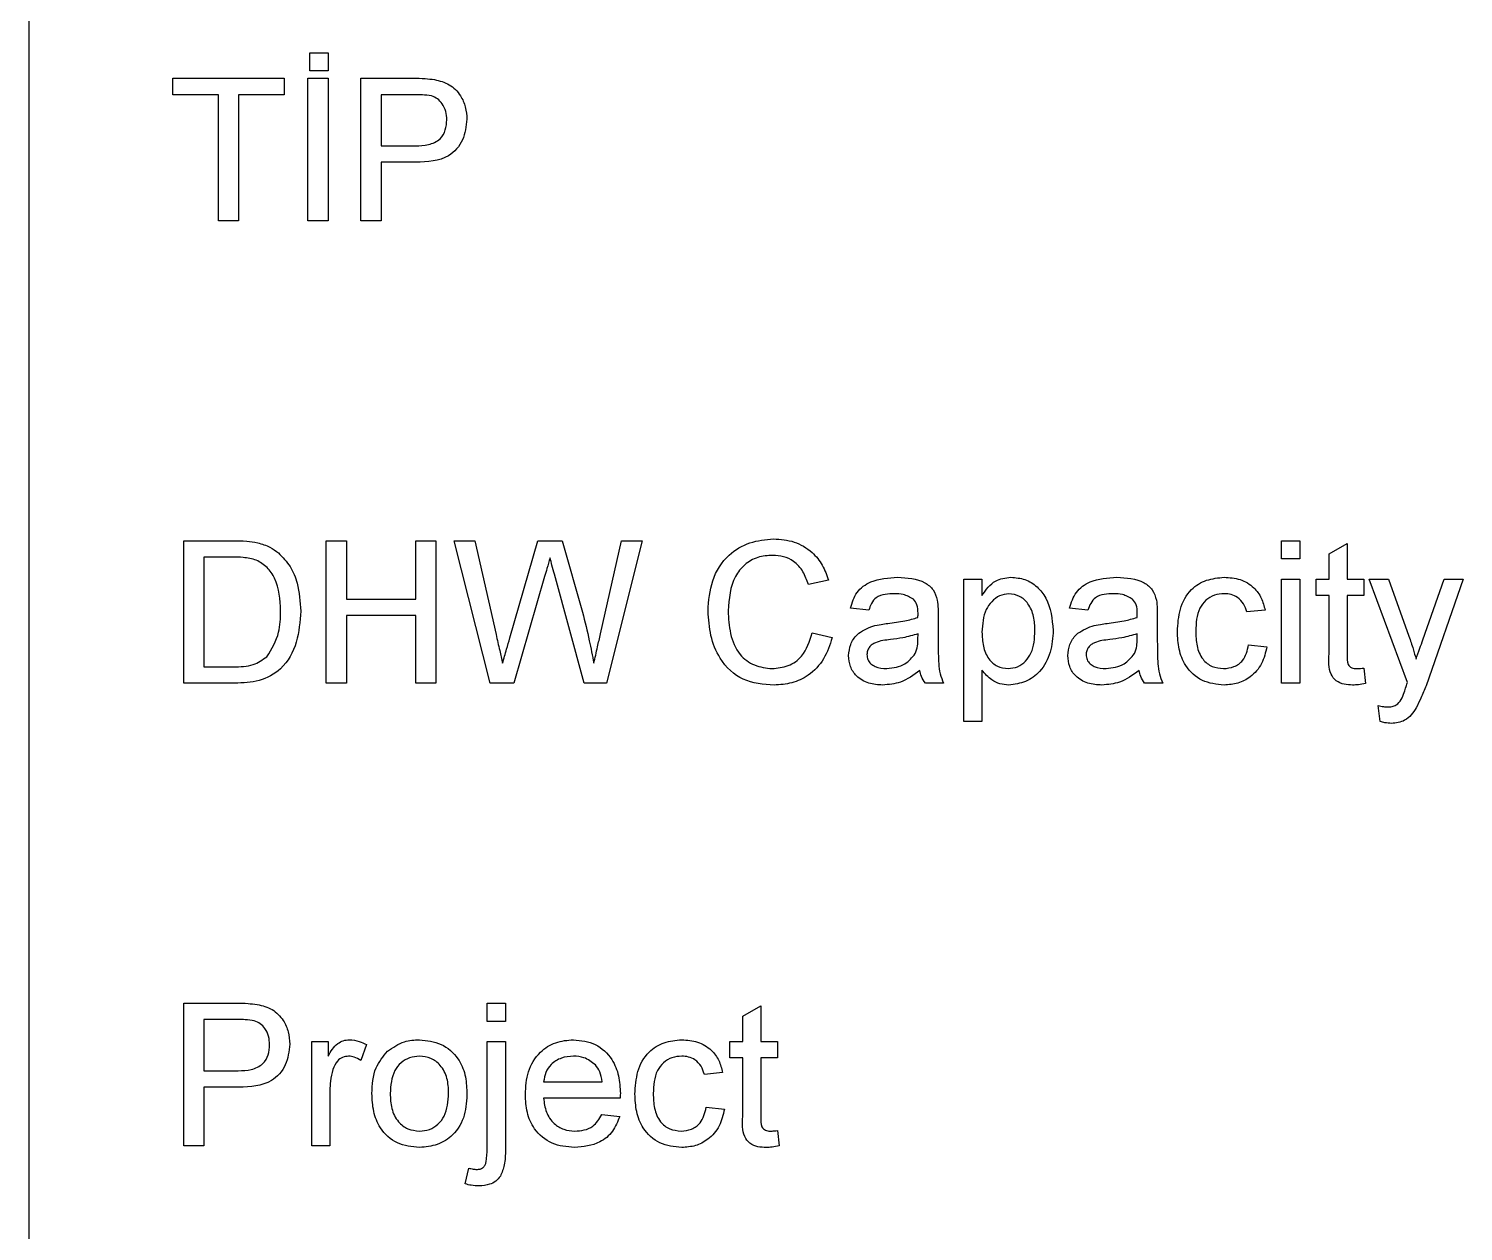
# Model space of a CAD drawing. Extents: x 150 to 4150, y 50 to 2920.
# Drawn here: x 1330.7 to 1392.8, y 2360.4 to 2412.4 of the extents above; entities that cross this region are included whole.
import ezdxf

# ---------------------------------------------------------------- set-up
doc = ezdxf.new("R2010")
doc.units = 0
doc.header["$LTSCALE"] = 10
doc.linetypes.add('SLD-KATı', pattern=[0])
doc.layers.get('0').update_dxf_attribs({"linetype": 'CONTINUOUS'})

msp = doc.modelspace()

# ---------------------------------------------------------------- linework, layer by layer
at = {"color": 7, "linetype": 'SLD-KATı'}
for p, q in [((1330.697, 2458.076), (1330.697, 2320.076)), ((1342.861, 2411.347), (1343.651, 2411.347)), ((1342.861, 2410.557), (1342.861, 2411.347)), ((1343.651, 2411.347), (1343.651, 2410.557)), ((1336.934, 2410.24), (1341.754, 2410.24)), ((1336.934, 2409.529), (1336.934, 2410.24)), ((1341.754, 2410.24), (1341.754, 2409.529)), ((1342.781, 2410.24), (1343.651, 2410.24)), ((1342.781, 2404.076), (1342.781, 2410.24)), ((1343.651, 2410.557), (1342.861, 2410.557)), ((1343.651, 2410.24), (1343.651, 2404.076)), ((1345.073, 2410.24), (1347.338, 2410.24)), ((1345.073, 2404.076), (1345.073, 2410.24)), ((1338.909, 2409.529), (1336.934, 2409.529)), ((1338.909, 2404.076), (1338.909, 2409.529)), ((1339.779, 2409.529), (1339.779, 2404.076)), ((1341.754, 2409.529), (1339.779, 2409.529)), ((1347.414, 2409.529), (1345.942, 2409.529)), ((1345.942, 2409.529), (1345.942, 2407.316)), ((1345.942, 2407.316), (1347.429, 2407.316)), ((1345.942, 2406.605), (1345.942, 2404.076)), ((1347.453, 2406.605), (1345.942, 2406.605)), ((1339.779, 2404.076), (1338.909, 2404.076)), ((1343.651, 2404.076), (1342.781, 2404.076)), ((1345.942, 2404.076), (1345.073, 2404.076)), ((1337.408, 2390.24), (1339.516, 2390.24)), ((1337.408, 2384.076), (1337.408, 2390.24)), ((1343.572, 2390.24), (1344.441, 2390.24)), ((1343.572, 2384.076), (1343.572, 2390.24)), ((1344.441, 2390.24), (1344.441, 2387.712)), ((1347.444, 2390.24), (1348.313, 2390.24)), ((1347.444, 2387.712), (1347.444, 2390.24)), ((1348.313, 2390.24), (1348.313, 2384.076)), ((1349.103, 2390.24), (1350.001, 2390.24)), ((1350.656, 2384.076), (1349.103, 2390.24)), ((1350.001, 2390.24), (1350.916, 2386.187)), ((1351.515, 2386.034), (1352.732, 2390.24)), ((1352.732, 2390.24), (1353.778, 2390.24)), ((1353.778, 2390.24), (1354.659, 2387.152)), ((1355.435, 2386.21), (1356.345, 2390.24)), ((1357.243, 2390.24), (1355.69, 2384.076)), ((1356.345, 2390.24), (1357.243, 2390.24)), ((1384.902, 2390.24), (1385.692, 2390.24)), ((1384.902, 2389.45), (1384.902, 2390.24)), ((1385.692, 2390.24), (1385.692, 2389.45)), ((1386.957, 2389.677), (1387.747, 2390.127)), ((1387.747, 2390.127), (1387.747, 2388.581)), ((1339.527, 2389.529), (1338.277, 2389.529)), ((1338.277, 2389.529), (1338.277, 2384.788)), ((1385.692, 2389.45), (1384.902, 2389.45)), ((1386.957, 2388.581), (1386.957, 2389.677)), ((1353.019, 2388.688), (1351.684, 2384.076)), ((1354.734, 2384.076), (1353.446, 2388.787)), ((1365.304, 2388.528), (1364.434, 2388.341)), ((1371.152, 2388.581), (1371.942, 2388.581)), ((1371.152, 2382.417), (1371.152, 2388.581)), ((1371.942, 2388.581), (1371.942, 2387.866)), ((1384.902, 2388.581), (1385.692, 2388.581)), ((1384.902, 2384.076), (1384.902, 2388.581)), ((1385.692, 2388.581), (1385.692, 2384.076)), ((1386.403, 2388.581), (1386.957, 2388.581)), ((1386.403, 2387.87), (1386.403, 2388.581)), ((1387.747, 2388.581), (1388.458, 2388.581)), ((1388.458, 2388.581), (1388.458, 2387.87)), ((1388.695, 2388.581), (1389.531, 2388.581)), ((1390.355, 2384.115), (1388.695, 2388.581)), ((1389.531, 2388.581), (1390.415, 2386.108)), ((1391.016, 2385.956), (1391.935, 2388.581)), ((1392.767, 2388.581), (1391.154, 2383.97)), ((1391.935, 2388.581), (1392.767, 2388.581)), ((1386.957, 2387.87), (1386.403, 2387.87)), ((1386.957, 2385.342), (1386.957, 2387.87)), ((1387.747, 2387.87), (1387.747, 2385.314)), ((1388.458, 2387.87), (1387.747, 2387.87)), ((1344.441, 2387.712), (1347.444, 2387.712)), ((1367.042, 2387.237), (1366.252, 2387.317)), ((1376.525, 2387.237), (1375.735, 2387.317)), ((1344.441, 2387), (1344.441, 2384.076)), ((1347.444, 2387), (1344.441, 2387)), ((1347.444, 2384.076), (1347.444, 2387)), ((1370.045, 2386.997), (1370.045, 2386.032)), ((1379.528, 2386.997), (1379.528, 2386.032)), ((1384.191, 2387.237), (1383.4, 2387.158)), ((1364.592, 2386.252), (1365.462, 2386.05)), ((1369.172, 2385.98), (1369.176, 2386.21)), ((1378.655, 2385.98), (1378.659, 2386.21)), ((1383.479, 2385.736), (1384.27, 2385.657)), ((1338.277, 2384.788), (1339.548, 2384.788)), ((1371.942, 2384.642), (1371.942, 2382.417)), ((1388.458, 2384.728), (1388.537, 2384.065)), ((1339.616, 2384.076), (1337.408, 2384.076)), ((1344.441, 2384.076), (1343.572, 2384.076)), ((1348.313, 2384.076), (1347.444, 2384.076)), ((1351.684, 2384.076), (1350.656, 2384.076)), ((1355.69, 2384.076), (1354.734, 2384.076)), ((1370.282, 2384.076), (1369.492, 2384.076)), ((1379.765, 2384.076), (1378.975, 2384.076)), ((1385.692, 2384.076), (1384.902, 2384.076)), ((1389.169, 2382.427), (1389.09, 2383.116)), ((1371.942, 2382.417), (1371.152, 2382.417)), ((1337.408, 2370.24), (1339.672, 2370.24)), ((1337.408, 2364.076), (1337.408, 2370.24)), ((1350.531, 2370.24), (1351.321, 2370.24)), ((1350.531, 2369.45), (1350.531, 2370.24)), ((1351.321, 2370.24), (1351.321, 2369.45)), ((1361.589, 2369.677), (1362.38, 2370.127)), ((1362.38, 2370.127), (1362.38, 2368.581)), ((1339.749, 2369.529), (1338.277, 2369.529)), ((1338.277, 2369.529), (1338.277, 2367.316)), ((1351.321, 2369.45), (1350.531, 2369.45)), ((1361.589, 2368.581), (1361.589, 2369.677)), ((1342.94, 2368.581), (1343.651, 2368.581)), ((1342.94, 2364.076), (1342.94, 2368.581)), ((1343.651, 2368.581), (1343.651, 2367.952)), ((1345.31, 2368.449), (1345.063, 2367.764)), ((1350.531, 2368.581), (1351.321, 2368.581)), ((1350.531, 2363.957), (1350.531, 2368.581)), ((1351.321, 2368.581), (1351.321, 2363.897)), ((1361.036, 2368.581), (1361.589, 2368.581)), ((1361.036, 2367.87), (1361.036, 2368.581)), ((1362.38, 2368.581), (1363.091, 2368.581)), ((1363.091, 2368.581), (1363.091, 2367.87)), ((1361.589, 2367.87), (1361.036, 2367.87)), ((1361.589, 2365.342), (1361.589, 2367.87)), ((1362.38, 2367.87), (1362.38, 2365.314)), ((1363.091, 2367.87), (1362.38, 2367.87)), ((1338.277, 2367.316), (1339.764, 2367.316)), ((1352.976, 2366.842), (1355.505, 2366.842)), ((1360.72, 2367.237), (1359.93, 2367.158)), ((1338.277, 2366.605), (1338.277, 2364.076)), ((1339.787, 2366.605), (1338.277, 2366.605)), ((1343.73, 2366.469), (1343.73, 2364.076)), ((1356.291, 2366.131), (1352.976, 2366.131)), ((1360.009, 2365.736), (1360.799, 2365.657)), ((1355.496, 2365.42), (1356.27, 2365.341)), ((1363.091, 2364.728), (1363.17, 2364.065)), ((1338.277, 2364.076), (1337.408, 2364.076)), ((1343.73, 2364.076), (1342.94, 2364.076)), ((1349.581, 2362.423), (1349.734, 2363.106))]:
    msp.add_line(p, q, dxfattribs=at)
for points, knots in [([(1347.338, 2410.24), (1347.509, 2410.24), (1347.815, 2410.238), (1348.118, 2410.2), (1348.252, 2410.182)], [0, 0, 0, 0, 0.5601, 1, 1, 1, 1]), ([(1348.252, 2410.182), (1348.475, 2410.128), (1348.921, 2410.019), (1349.38, 2409.545), (1349.618, 2409.005), (1349.644, 2408.647), (1349.657, 2408.469)], [0, 0, 0, 0, 0.280024, 0.558927, 0.779421, 1, 1, 1, 1]), ([(1348.124, 2409.475), (1347.993, 2409.495), (1347.757, 2409.53), (1347.519, 2409.529), (1347.414, 2409.529)], [0, 0, 0, 0, 0.559574, 1, 1, 1, 1]), ([(1348.787, 2408.444), (1348.78, 2408.567), (1348.764, 2408.813), (1348.612, 2409.127), (1348.395, 2409.365), (1348.214, 2409.438), (1348.124, 2409.475)], [0, 0, 0, 0, 0.280287, 0.560099, 0.780168, 1, 1, 1, 1]), ([(1347.429, 2407.316), (1347.618, 2407.323), (1347.994, 2407.336), (1348.5, 2407.559), (1348.757, 2407.998), (1348.777, 2408.295), (1348.787, 2408.444)], [0, 0, 0, 0, 0.281405, 0.559758, 0.779374, 1, 1, 1, 1]), ([(1349.657, 2408.469), (1349.624, 2408.16), (1349.559, 2407.545), (1348.772, 2406.656), (1347.954, 2406.624), (1347.453, 2406.605)], [0, 0, 0, 0, 0.280762, 0.559714, 1, 1, 1, 1]), ([(1339.516, 2390.24), (1339.72, 2390.24), (1340.086, 2390.238), (1340.446, 2390.178), (1340.605, 2390.152)], [0, 0, 0, 0, 0.560171, 1, 1, 1, 1]), ([(1340.605, 2390.152), (1340.787, 2390.099), (1341.113, 2390.006), (1341.383, 2389.801), (1341.501, 2389.711)], [0, 0, 0, 0, 0.559836, 1, 1, 1, 1]), ([(1360.088, 2387.204), (1360.121, 2387.649), (1360.187, 2388.536), (1360.874, 2389.626), (1361.883, 2390.223), (1362.579, 2390.287), (1362.928, 2390.319)], [0, 0, 0, 0, 0.280492, 0.559562, 0.779613, 1, 1, 1, 1]), ([(1362.928, 2390.319), (1363.23, 2390.297), (1363.833, 2390.253), (1364.573, 2389.806), (1365.068, 2389.199), (1365.225, 2388.752), (1365.304, 2388.528)], [0, 0, 0, 0, 0.280084, 0.559453, 0.779563, 1, 1, 1, 1]), ([(1340.545, 2389.402), (1340.358, 2389.448), (1340.023, 2389.53), (1339.678, 2389.529), (1339.527, 2389.529)], [0, 0, 0, 0, 0.5592488, 1, 1, 1, 1]), ([(1341.596, 2387.205), (1341.568, 2387.694), (1341.53, 2388.376), (1341.037, 2389.112), (1340.709, 2389.306), (1340.545, 2389.402)], [0, 0, 0, 0, 0.559146, 0.780034, 1, 1, 1, 1]), ([(1341.501, 2389.711), (1341.682, 2389.523), (1342.045, 2389.147), (1342.396, 2388.268), (1342.439, 2387.6), (1342.465, 2387.192)], [0, 0, 0, 0, 0.279753, 0.559928, 1, 1, 1, 1]), ([(1353.252, 2389.496), (1353.209, 2389.345), (1353.131, 2389.076), (1353.053, 2388.807), (1353.019, 2388.688)], [0, 0, 0, 0, 0.560037, 1, 1, 1, 1]), ([(1353.446, 2388.787), (1353.41, 2388.919), (1353.345, 2389.155), (1353.281, 2389.392), (1353.252, 2389.496)], [0, 0, 0, 0, 0.559941, 1, 1, 1, 1]), ([(1362.886, 2389.608), (1362.668, 2389.593), (1362.233, 2389.563), (1361.651, 2389.232), (1361.053, 2388.475), (1360.997, 2387.73), (1360.957, 2387.208)], [0, 0, 0, 0, 0.187224, 0.3739085, 0.5607371, 1, 1, 1, 1]), ([(1364.434, 2388.341), (1364.366, 2388.533), (1364.231, 2388.916), (1363.848, 2389.354), (1363.365, 2389.58), (1363.046, 2389.599), (1362.886, 2389.608)], [0, 0, 0, 0, 0.280561, 0.559742, 0.779659, 1, 1, 1, 1]), ([(1366.252, 2387.317), (1366.324, 2387.562), (1366.469, 2388.051), (1367.249, 2388.597), (1367.896, 2388.636), (1368.293, 2388.66)], [0, 0, 0, 0, 0.28042, 0.559297, 1, 1, 1, 1]), ([(1368.293, 2388.66), (1368.705, 2388.638), (1369.279, 2388.607), (1369.869, 2388.135), (1369.961, 2387.827), (1370.007, 2387.672)], [0, 0, 0, 0, 0.5592595, 0.7792048, 1, 1, 1, 1]), ([(1371.942, 2387.866), (1372.116, 2388.116), (1372.427, 2388.563), (1372.959, 2388.63), (1373.194, 2388.66)], [0, 0, 0, 0, 0.560155, 1, 1, 1, 1]), ([(1373.194, 2388.66), (1373.4, 2388.642), (1373.811, 2388.606), (1374.349, 2388.272), (1374.906, 2387.553), (1374.975, 2386.853), (1375.024, 2386.362)], [0, 0, 0, 0, 0.187089, 0.37406, 0.56111, 1, 1, 1, 1]), ([(1375.735, 2387.317), (1375.807, 2387.562), (1375.952, 2388.051), (1376.732, 2388.597), (1377.379, 2388.636), (1377.776, 2388.66)], [0, 0, 0, 0, 0.28042, 0.559297, 1, 1, 1, 1]), ([(1377.776, 2388.66), (1378.188, 2388.638), (1378.762, 2388.607), (1379.352, 2388.135), (1379.444, 2387.827), (1379.49, 2387.672)], [0, 0, 0, 0, 0.5592595, 0.7792048, 1, 1, 1, 1]), ([(1380.397, 2386.311), (1380.418, 2386.639), (1380.458, 2387.291), (1380.902, 2388.133), (1381.648, 2388.584), (1382.162, 2388.635), (1382.419, 2388.66)], [0, 0, 0, 0, 0.280821, 0.559679, 0.779576, 1, 1, 1, 1]), ([(1382.419, 2388.66), (1382.653, 2388.644), (1383.12, 2388.612), (1383.696, 2388.265), (1384.055, 2387.772), (1384.145, 2387.416), (1384.191, 2387.237)], [0, 0, 0, 0, 0.280263, 0.559432, 0.779548, 1, 1, 1, 1]), ([(1368.151, 2387.949), (1368.016, 2387.944), (1367.748, 2387.936), (1367.374, 2387.817), (1367.146, 2387.539), (1367.077, 2387.338), (1367.042, 2387.237)], [0, 0, 0, 0, 0.280859, 0.559739, 0.779514, 1, 1, 1, 1]), ([(1368.972, 2387.71), (1368.83, 2387.793), (1368.574, 2387.94), (1368.281, 2387.946), (1368.151, 2387.949)], [0, 0, 0, 0, 0.55789, 1, 1, 1, 1]), ([(1373.106, 2387.949), (1372.966, 2387.93), (1372.684, 2387.892), (1372.349, 2387.615), (1371.993, 2387.111), (1371.963, 2386.629), (1371.942, 2386.292)], [0, 0, 0, 0, 0.186312, 0.373291, 0.560523, 1, 1, 1, 1]), ([(1374.234, 2386.351), (1374.226, 2386.556), (1374.21, 2386.964), (1373.986, 2387.5), (1373.588, 2387.877), (1373.267, 2387.925), (1373.106, 2387.949)], [0, 0, 0, 0, 0.281291, 0.560962, 0.780917, 1, 1, 1, 1]), ([(1377.634, 2387.949), (1377.499, 2387.944), (1377.231, 2387.936), (1376.857, 2387.817), (1376.629, 2387.539), (1376.56, 2387.338), (1376.525, 2387.237)], [0, 0, 0, 0, 0.280858, 0.559749, 0.779515, 1, 1, 1, 1]), ([(1378.455, 2387.71), (1378.313, 2387.793), (1378.057, 2387.94), (1377.764, 2387.946), (1377.634, 2387.949)], [0, 0, 0, 0, 0.55789, 1, 1, 1, 1]), ([(1382.424, 2387.949), (1382.28, 2387.937), (1381.992, 2387.914), (1381.613, 2387.682), (1381.229, 2387.173), (1381.205, 2386.679), (1381.188, 2386.332)], [0, 0, 0, 0, 0.187089, 0.373882, 0.560715, 1, 1, 1, 1]), ([(1383.4, 2387.158), (1383.361, 2387.281), (1383.282, 2387.525), (1383.027, 2387.787), (1382.725, 2387.93), (1382.524, 2387.942), (1382.424, 2387.949)], [0, 0, 0, 0, 0.2802093, 0.559466, 0.7796432, 1, 1, 1, 1]), ([(1369.176, 2387.105), (1369.173, 2387.232), (1369.168, 2387.457), (1369.032, 2387.633), (1368.972, 2387.71)], [0, 0, 0, 0, 0.561877, 1, 1, 1, 1]), ([(1370.007, 2387.672), (1370.021, 2387.546), (1370.045, 2387.322), (1370.045, 2387.096), (1370.045, 2386.997)], [0, 0, 0, 0, 0.559829, 1, 1, 1, 1]), ([(1378.659, 2387.105), (1378.656, 2387.232), (1378.651, 2387.457), (1378.515, 2387.633), (1378.455, 2387.71)], [0, 0, 0, 0, 0.561877, 1, 1, 1, 1]), ([(1379.49, 2387.672), (1379.504, 2387.546), (1379.528, 2387.322), (1379.528, 2387.096), (1379.528, 2386.997)], [0, 0, 0, 0, 0.559829, 1, 1, 1, 1]), ([(1342.465, 2387.192), (1342.434, 2386.742), (1342.372, 2385.844), (1341.745, 2384.685), (1340.68, 2384.12), (1339.971, 2384.091), (1339.616, 2384.076)], [0, 0, 0, 0, 0.2808364, 0.5599579, 0.7790664, 1, 1, 1, 1]), ([(1341.003, 2385.224), (1341.21, 2385.565), (1341.579, 2386.178), (1341.591, 2386.89), (1341.596, 2387.205)], [0, 0, 0, 0, 0.557446, 1, 1, 1, 1]), ([(1354.659, 2387.152), (1354.761, 2386.741), (1354.944, 2386.008), (1355.086, 2385.265), (1355.149, 2384.938)], [0, 0, 0, 0, 0.560027, 1, 1, 1, 1]), ([(1362.945, 2383.997), (1362.483, 2384.031), (1361.562, 2384.099), (1360.589, 2385.035), (1360.164, 2386.133), (1360.113, 2386.847), (1360.088, 2387.204)], [0, 0, 0, 0, 0.279955, 0.558088, 0.778908, 1, 1, 1, 1]), ([(1360.957, 2387.208), (1360.975, 2386.877), (1361.009, 2386.217), (1361.368, 2385.331), (1362.083, 2384.799), (1362.603, 2384.739), (1362.864, 2384.709)], [0, 0, 0, 0, 0.281245, 0.560708, 0.780138, 1, 1, 1, 1]), ([(1367.22, 2386.548), (1367.34, 2386.575), (1367.555, 2386.622), (1367.773, 2386.65), (1367.87, 2386.662)], [0, 0, 0, 0, 0.559937, 1, 1, 1, 1]), ([(1367.87, 2386.662), (1368.116, 2386.693), (1368.557, 2386.749), (1368.984, 2386.869), (1369.172, 2386.921)], [0, 0, 0, 0, 0.560184, 1, 1, 1, 1]), ([(1369.172, 2386.921), (1369.173, 2386.956), (1369.174, 2387.017), (1369.175, 2387.078), (1369.176, 2387.105)], [0, 0, 0, 0, 0.559912, 1, 1, 1, 1]), ([(1376.703, 2386.548), (1376.823, 2386.575), (1377.038, 2386.622), (1377.256, 2386.65), (1377.353, 2386.662)], [0, 0, 0, 0, 0.559909, 1, 1, 1, 1]), ([(1377.353, 2386.662), (1377.599, 2386.693), (1378.04, 2386.749), (1378.467, 2386.869), (1378.655, 2386.921)], [0, 0, 0, 0, 0.560184, 1, 1, 1, 1]), ([(1378.655, 2386.921), (1378.656, 2386.956), (1378.657, 2387.017), (1378.658, 2387.078), (1378.659, 2387.105)], [0, 0, 0, 0, 0.559912, 1, 1, 1, 1]), ([(1350.916, 2386.187), (1350.969, 2385.954), (1351.063, 2385.538), (1351.157, 2385.121), (1351.198, 2384.938)], [0, 0, 0, 0, 0.560041, 1, 1, 1, 1]), ([(1351.198, 2384.938), (1351.257, 2385.143), (1351.363, 2385.508), (1351.469, 2385.873), (1351.515, 2386.034)], [0, 0, 0, 0, 0.559961, 1, 1, 1, 1]), ([(1355.149, 2384.938), (1355.203, 2385.176), (1355.299, 2385.599), (1355.394, 2386.024), (1355.435, 2386.21)], [0, 0, 0, 0, 0.559999, 1, 1, 1, 1]), ([(1362.864, 2384.709), (1363.101, 2384.732), (1363.574, 2384.777), (1364.295, 2385.3), (1364.48, 2385.891), (1364.592, 2386.252)], [0, 0, 0, 0, 0.280711, 0.560915, 1, 1, 1, 1]), ([(1365.462, 2386.05), (1365.36, 2385.734), (1365.156, 2385.104), (1364.505, 2384.416), (1363.724, 2384.048), (1363.205, 2384.014), (1362.945, 2383.997)], [0, 0, 0, 0, 0.280263, 0.559544, 0.77959, 1, 1, 1, 1]), ([(1366.173, 2385.271), (1366.19, 2385.437), (1366.225, 2385.769), (1366.571, 2386.286), (1366.974, 2386.449), (1367.22, 2386.548)], [0, 0, 0, 0, 0.280457, 0.560973, 1, 1, 1, 1]), ([(1369.176, 2386.21), (1368.957, 2386.149), (1368.566, 2386.039), (1368.164, 2385.987), (1367.987, 2385.964)], [0, 0, 0, 0, 0.5597709, 1, 1, 1, 1]), ([(1370.045, 2386.032), (1370.046, 2385.807), (1370.048, 2385.436), (1370.064, 2384.92), (1370.115, 2384.482), (1370.226, 2384.212), (1370.282, 2384.076)], [0, 0, 0, 0, 0.3402037, 0.5603244, 0.7801887, 1, 1, 1, 1]), ([(1371.942, 2386.292), (1371.95, 2386.087), (1371.965, 2385.68), (1372.184, 2385.141), (1372.592, 2384.774), (1372.913, 2384.73), (1373.074, 2384.709)], [0, 0, 0, 0, 0.2812237, 0.5607516, 0.7806391, 1, 1, 1, 1]), ([(1373.074, 2384.709), (1373.215, 2384.725), (1373.497, 2384.757), (1373.843, 2385.02), (1374.193, 2385.531), (1374.217, 2386.013), (1374.234, 2386.351)], [0, 0, 0, 0, 0.186582, 0.373413, 0.560321, 1, 1, 1, 1]), ([(1375.024, 2386.362), (1375.001, 2386.044), (1374.954, 2385.408), (1374.529, 2384.599), (1373.85, 2384.096), (1373.351, 2384.03), (1373.101, 2383.997)], [0, 0, 0, 0, 0.280745, 0.560283, 0.780162, 1, 1, 1, 1]), ([(1375.656, 2385.271), (1375.673, 2385.437), (1375.708, 2385.769), (1376.054, 2386.286), (1376.457, 2386.449), (1376.703, 2386.548)], [0, 0, 0, 0, 0.280457, 0.560973, 1, 1, 1, 1]), ([(1378.659, 2386.21), (1378.44, 2386.149), (1378.049, 2386.039), (1377.647, 2385.987), (1377.47, 2385.964)], [0, 0, 0, 0, 0.559762, 1, 1, 1, 1]), ([(1379.528, 2386.032), (1379.529, 2385.807), (1379.531, 2385.436), (1379.547, 2384.92), (1379.598, 2384.482), (1379.709, 2384.212), (1379.765, 2384.076)], [0, 0, 0, 0, 0.340204, 0.560325, 0.780189, 1, 1, 1, 1]), ([(1382.42, 2383.997), (1382.093, 2384.032), (1381.439, 2384.1), (1380.739, 2384.757), (1380.433, 2385.545), (1380.409, 2386.056), (1380.397, 2386.311)], [0, 0, 0, 0, 0.279598, 0.558343, 0.778821, 1, 1, 1, 1]), ([(1381.188, 2386.332), (1381.196, 2386.118), (1381.211, 2385.692), (1381.435, 2385.12), (1381.886, 2384.761), (1382.224, 2384.726), (1382.393, 2384.709)], [0, 0, 0, 0, 0.2812713, 0.5605383, 0.7801086, 1, 1, 1, 1]), ([(1390.415, 2386.108), (1390.479, 2385.925), (1390.593, 2385.599), (1390.683, 2385.265), (1390.723, 2385.119)], [0, 0, 0, 0, 0.559967, 1, 1, 1, 1]), ([(1367.987, 2385.964), (1367.762, 2385.941), (1367.48, 2385.911), (1367.181, 2385.752), (1367.061, 2385.633), (1366.979, 2385.483), (1366.969, 2385.371), (1366.963, 2385.315)], [0, 0, 0, 0, 0.50029, 0.625338, 0.750257, 0.875139, 1, 1, 1, 1]), ([(1369.055, 2385.356), (1369.096, 2385.469), (1369.169, 2385.671), (1369.171, 2385.886), (1369.172, 2385.98)], [0, 0, 0, 0, 0.559049, 1, 1, 1, 1]), ([(1377.47, 2385.964), (1377.245, 2385.941), (1376.963, 2385.911), (1376.664, 2385.752), (1376.544, 2385.633), (1376.462, 2385.483), (1376.452, 2385.371), (1376.446, 2385.315)], [0, 0, 0, 0, 0.500283, 0.625333, 0.750253, 0.875138, 1, 1, 1, 1]), ([(1378.538, 2385.356), (1378.579, 2385.469), (1378.652, 2385.671), (1378.654, 2385.886), (1378.655, 2385.98)], [0, 0, 0, 0, 0.559049, 1, 1, 1, 1]), ([(1382.393, 2384.709), (1382.547, 2384.723), (1382.856, 2384.753), (1383.327, 2385.099), (1383.422, 2385.495), (1383.479, 2385.736)], [0, 0, 0, 0, 0.280897, 0.5609, 1, 1, 1, 1]), ([(1384.27, 2385.657), (1384.211, 2385.407), (1384.095, 2384.907), (1383.614, 2384.353), (1383.023, 2384.041), (1382.621, 2384.012), (1382.42, 2383.997)], [0, 0, 0, 0, 0.280203, 0.559511, 0.779592, 1, 1, 1, 1]), ([(1390.723, 2385.119), (1390.777, 2385.275), (1390.875, 2385.554), (1390.973, 2385.833), (1391.016, 2385.956)], [0, 0, 0, 0, 0.559971, 1, 1, 1, 1]), ([(1339.548, 2384.788), (1339.847, 2384.788), (1340.38, 2384.789), (1340.813, 2385.091), (1341.003, 2385.224)], [0, 0, 0, 0, 0.5618704, 1, 1, 1, 1]), ([(1367.647, 2383.997), (1367.441, 2384.009), (1367.03, 2384.033), (1366.518, 2384.332), (1366.215, 2384.785), (1366.187, 2385.108), (1366.173, 2385.271)], [0, 0, 0, 0, 0.2808088, 0.5596783, 0.7796908, 1, 1, 1, 1]), ([(1366.963, 2385.315), (1366.972, 2385.241), (1366.988, 2385.093), (1367.128, 2384.912), (1367.4, 2384.734), (1367.651, 2384.719), (1367.828, 2384.709)], [0, 0, 0, 0, 0.186541, 0.373455, 0.560586, 1, 1, 1, 1]), ([(1367.828, 2384.709), (1368.106, 2384.743), (1368.602, 2384.804), (1368.917, 2385.187), (1369.055, 2385.356)], [0, 0, 0, 0, 0.559746, 1, 1, 1, 1]), ([(1377.13, 2383.997), (1376.924, 2384.009), (1376.513, 2384.033), (1376.001, 2384.332), (1375.698, 2384.785), (1375.67, 2385.108), (1375.656, 2385.271)], [0, 0, 0, 0, 0.2808088, 0.5596783, 0.7796908, 1, 1, 1, 1]), ([(1376.446, 2385.315), (1376.455, 2385.241), (1376.471, 2385.093), (1376.611, 2384.912), (1376.883, 2384.734), (1377.134, 2384.719), (1377.311, 2384.709)], [0, 0, 0, 0, 0.1865365, 0.3734589, 0.5605884, 1, 1, 1, 1]), ([(1377.311, 2384.709), (1377.589, 2384.743), (1378.085, 2384.804), (1378.4, 2385.187), (1378.538, 2385.356)], [0, 0, 0, 0, 0.559746, 1, 1, 1, 1]), ([(1387.98, 2383.997), (1387.856, 2384.002), (1387.608, 2384.011), (1387.252, 2384.154), (1386.911, 2384.606), (1386.938, 2385.038), (1386.957, 2385.342)], [0, 0, 0, 0, 0.187437, 0.373825, 0.559448, 1, 1, 1, 1]), ([(1387.747, 2385.314), (1387.737, 2385.165), (1387.724, 2384.979), (1387.847, 2384.8), (1387.967, 2384.716), (1388.076, 2384.712), (1388.148, 2384.709)], [0, 0, 0, 0, 0.499642, 0.625227, 0.75037, 1, 1, 1, 1]), ([(1369.255, 2384.63), (1368.985, 2384.429), (1368.504, 2384.07), (1367.909, 2384.02), (1367.647, 2383.997)], [0, 0, 0, 0, 0.559967, 1, 1, 1, 1]), ([(1369.492, 2384.076), (1369.429, 2384.172), (1369.317, 2384.343), (1369.274, 2384.542), (1369.255, 2384.63)], [0, 0, 0, 0, 0.559729, 1, 1, 1, 1]), ([(1373.101, 2383.997), (1372.972, 2384.007), (1372.714, 2384.027), (1372.291, 2384.235), (1372.074, 2384.488), (1371.942, 2384.642)], [0, 0, 0, 0, 0.280373, 0.560586, 1, 1, 1, 1]), ([(1378.738, 2384.63), (1378.468, 2384.429), (1377.987, 2384.07), (1377.392, 2384.02), (1377.13, 2383.997)], [0, 0, 0, 0, 0.559963, 1, 1, 1, 1]), ([(1378.975, 2384.076), (1378.912, 2384.172), (1378.8, 2384.343), (1378.757, 2384.542), (1378.738, 2384.63)], [0, 0, 0, 0, 0.559724, 1, 1, 1, 1]), ([(1388.148, 2384.709), (1388.206, 2384.71), (1388.31, 2384.714), (1388.413, 2384.724), (1388.458, 2384.728)], [0, 0, 0, 0, 0.559973, 1, 1, 1, 1]), ([(1388.537, 2384.065), (1388.434, 2384.045), (1388.25, 2384.008), (1388.063, 2384.001), (1387.98, 2383.997)], [0, 0, 0, 0, 0.5600829, 1, 1, 1, 1]), ([(1390.082, 2383.368), (1390.126, 2383.471), (1390.205, 2383.655), (1390.266, 2383.847), (1390.293, 2383.931)], [0, 0, 0, 0, 0.5598303, 1, 1, 1, 1]), ([(1390.293, 2383.931), (1390.304, 2383.965), (1390.325, 2384.027), (1390.346, 2384.088), (1390.355, 2384.115)], [0, 0, 0, 0, 0.560052, 1, 1, 1, 1]), ([(1391.154, 2383.97), (1391.083, 2383.789), (1390.957, 2383.465), (1390.8, 2383.155), (1390.731, 2383.018)], [0, 0, 0, 0, 0.5600843, 1, 1, 1, 1]), ([(1389.09, 2383.116), (1389.163, 2383.096), (1389.293, 2383.061), (1389.428, 2383.053), (1389.487, 2383.049)], [0, 0, 0, 0, 0.560115, 1, 1, 1, 1]), ([(1389.487, 2383.049), (1389.553, 2383.052), (1389.686, 2383.057), (1389.914, 2383.144), (1390.018, 2383.283), (1390.082, 2383.368)], [0, 0, 0, 0, 0.28113, 0.561454, 1, 1, 1, 1]), ([(1390.731, 2383.018), (1390.664, 2382.912), (1390.53, 2382.701), (1390.18, 2382.399), (1389.853, 2382.361), (1389.653, 2382.338)], [0, 0, 0, 0, 0.281286, 0.561873, 1, 1, 1, 1]), ([(1389.653, 2382.338), (1389.561, 2382.345), (1389.396, 2382.356), (1389.239, 2382.405), (1389.169, 2382.427)], [0, 0, 0, 0, 0.5597001, 1, 1, 1, 1]), ([(1339.672, 2370.24), (1339.844, 2370.24), (1340.149, 2370.238), (1340.453, 2370.2), (1340.586, 2370.182)], [0, 0, 0, 0, 0.5601, 1, 1, 1, 1]), ([(1340.586, 2370.182), (1340.809, 2370.128), (1341.255, 2370.019), (1341.714, 2369.545), (1341.953, 2369.005), (1341.978, 2368.647), (1341.991, 2368.469)], [0, 0, 0, 0, 0.280017, 0.558927, 0.779389, 1, 1, 1, 1]), ([(1340.459, 2369.475), (1340.327, 2369.495), (1340.092, 2369.53), (1339.854, 2369.53), (1339.749, 2369.529)], [0, 0, 0, 0, 0.559601, 1, 1, 1, 1]), ([(1341.122, 2368.444), (1341.114, 2368.567), (1341.099, 2368.813), (1340.947, 2369.127), (1340.729, 2369.365), (1340.549, 2369.438), (1340.459, 2369.475)], [0, 0, 0, 0, 0.280284, 0.560092, 0.780158, 1, 1, 1, 1]), ([(1343.651, 2367.952), (1343.769, 2368.153), (1343.934, 2368.433), (1344.301, 2368.636), (1344.481, 2368.652), (1344.571, 2368.66)], [0, 0, 0, 0, 0.5596, 0.77978, 1, 1, 1, 1]), ([(1344.571, 2368.66), (1344.716, 2368.646), (1344.976, 2368.621), (1345.208, 2368.501), (1345.31, 2368.449)], [0, 0, 0, 0, 0.559548, 1, 1, 1, 1]), ([(1346.225, 2368.165), (1346.459, 2368.327), (1346.877, 2368.617), (1347.382, 2368.647), (1347.604, 2368.66)], [0, 0, 0, 0, 0.559024, 1, 1, 1, 1]), ([(1347.604, 2368.66), (1347.928, 2368.624), (1348.576, 2368.554), (1349.28, 2367.921), (1349.617, 2367.152), (1349.643, 2366.645), (1349.657, 2366.392)], [0, 0, 0, 0, 0.2795506, 0.5585901, 0.7789902, 1, 1, 1, 1]), ([(1352.185, 2366.29), (1352.205, 2366.625), (1352.244, 2367.291), (1352.743, 2368.113), (1353.481, 2368.594), (1354.005, 2368.638), (1354.267, 2368.66)], [0, 0, 0, 0, 0.280742, 0.559781, 0.779669, 1, 1, 1, 1]), ([(1354.267, 2368.66), (1354.594, 2368.622), (1355.248, 2368.546), (1355.944, 2367.886), (1356.256, 2367.101), (1356.282, 2366.589), (1356.295, 2366.334)], [0, 0, 0, 0, 0.279359, 0.558384, 0.778869, 1, 1, 1, 1]), ([(1356.927, 2366.311), (1356.947, 2366.639), (1356.987, 2367.291), (1357.432, 2368.133), (1358.178, 2368.584), (1358.691, 2368.634), (1358.948, 2368.66)], [0, 0, 0, 0, 0.280839, 0.559676, 0.779582, 1, 1, 1, 1]), ([(1358.948, 2368.66), (1359.182, 2368.644), (1359.649, 2368.612), (1360.225, 2368.265), (1360.584, 2367.772), (1360.675, 2367.416), (1360.72, 2367.237)], [0, 0, 0, 0, 0.280277, 0.559446, 0.779543, 1, 1, 1, 1]), ([(1339.764, 2367.316), (1339.953, 2367.323), (1340.328, 2367.336), (1340.835, 2367.559), (1341.091, 2367.998), (1341.112, 2368.295), (1341.122, 2368.444)], [0, 0, 0, 0, 0.281407, 0.559755, 0.779372, 1, 1, 1, 1]), ([(1341.991, 2368.469), (1341.958, 2368.16), (1341.893, 2367.545), (1341.107, 2366.656), (1340.288, 2366.624), (1339.787, 2366.605)], [0, 0, 0, 0, 0.280761, 0.559713, 1, 1, 1, 1]), ([(1345.547, 2366.329), (1345.565, 2366.716), (1345.597, 2367.405), (1346.034, 2367.933), (1346.225, 2368.165)], [0, 0, 0, 0, 0.560975, 1, 1, 1, 1]), ([(1344.54, 2367.949), (1344.45, 2367.938), (1344.27, 2367.916), (1344, 2367.718), (1343.908, 2367.503), (1343.852, 2367.372)], [0, 0, 0, 0, 0.280311, 0.560903, 1, 1, 1, 1]), ([(1345.063, 2367.764), (1344.973, 2367.821), (1344.812, 2367.923), (1344.623, 2367.941), (1344.54, 2367.949)], [0, 0, 0, 0, 0.560125, 1, 1, 1, 1]), ([(1347.604, 2367.949), (1347.46, 2367.936), (1347.17, 2367.911), (1346.792, 2367.677), (1346.393, 2367.176), (1346.36, 2366.679), (1346.338, 2366.331)], [0, 0, 0, 0, 0.187136, 0.374017, 0.561096, 1, 1, 1, 1]), ([(1348.866, 2366.355), (1348.857, 2366.569), (1348.838, 2366.997), (1348.56, 2367.543), (1348.11, 2367.894), (1347.773, 2367.93), (1347.604, 2367.949)], [0, 0, 0, 0, 0.281052, 0.560319, 0.780174, 1, 1, 1, 1]), ([(1354.264, 2367.949), (1354.087, 2367.934), (1353.735, 2367.904), (1353.31, 2367.631), (1353.04, 2367.255), (1352.997, 2366.98), (1352.976, 2366.842)], [0, 0, 0, 0, 0.28019, 0.559717, 0.779634, 1, 1, 1, 1]), ([(1355.214, 2367.571), (1355.057, 2367.695), (1354.776, 2367.918), (1354.421, 2367.939), (1354.264, 2367.949)], [0, 0, 0, 0, 0.558505, 1, 1, 1, 1]), ([(1355.505, 2366.842), (1355.484, 2366.993), (1355.447, 2367.261), (1355.285, 2367.476), (1355.214, 2367.571)], [0, 0, 0, 0, 0.56074, 1, 1, 1, 1]), ([(1358.953, 2367.949), (1358.809, 2367.937), (1358.521, 2367.914), (1358.143, 2367.682), (1357.759, 2367.173), (1357.734, 2366.679), (1357.717, 2366.332)], [0, 0, 0, 0, 0.187089, 0.373889, 0.560748, 1, 1, 1, 1]), ([(1359.93, 2367.158), (1359.891, 2367.281), (1359.812, 2367.525), (1359.556, 2367.787), (1359.255, 2367.93), (1359.054, 2367.942), (1358.953, 2367.949)], [0, 0, 0, 0, 0.280218, 0.559483, 0.779643, 1, 1, 1, 1]), ([(1343.852, 2367.372), (1343.812, 2367.206), (1343.74, 2366.909), (1343.733, 2366.604), (1343.73, 2366.469)], [0, 0, 0, 0, 0.559885, 1, 1, 1, 1]), ([(1347.604, 2363.997), (1347.274, 2364.032), (1346.614, 2364.102), (1345.896, 2364.756), (1345.585, 2365.554), (1345.56, 2366.07), (1345.547, 2366.329)], [0, 0, 0, 0, 0.279617, 0.558376, 0.778848, 1, 1, 1, 1]), ([(1346.338, 2366.331), (1346.347, 2366.114), (1346.366, 2365.68), (1346.632, 2365.117), (1347.092, 2364.764), (1347.434, 2364.727), (1347.604, 2364.709)], [0, 0, 0, 0, 0.2811126, 0.5603763, 0.7801585, 1, 1, 1, 1]), ([(1349.657, 2366.392), (1349.646, 2366.056), (1349.624, 2365.387), (1349.142, 2364.543), (1348.391, 2364.076), (1347.867, 2364.024), (1347.604, 2363.997)], [0, 0, 0, 0, 0.2810399, 0.5595156, 0.7796024, 1, 1, 1, 1]), ([(1347.604, 2364.709), (1347.751, 2364.722), (1348.043, 2364.748), (1348.42, 2364.992), (1348.816, 2365.502), (1348.846, 2366.003), (1348.866, 2366.355)], [0, 0, 0, 0, 0.187044, 0.373933, 0.560985, 1, 1, 1, 1]), ([(1354.309, 2363.997), (1353.976, 2364.027), (1353.311, 2364.087), (1352.567, 2364.717), (1352.226, 2365.51), (1352.199, 2366.03), (1352.185, 2366.29)], [0, 0, 0, 0, 0.2799592, 0.5586698, 0.7789928, 1, 1, 1, 1]), ([(1356.295, 2366.334), (1356.294, 2366.296), (1356.293, 2366.228), (1356.292, 2366.161), (1356.291, 2366.131)], [0, 0, 0, 0, 0.559944, 1, 1, 1, 1]), ([(1358.95, 2363.997), (1358.622, 2364.032), (1357.968, 2364.1), (1357.268, 2364.757), (1356.963, 2365.545), (1356.939, 2366.056), (1356.927, 2366.311)], [0, 0, 0, 0, 0.279595, 0.558341, 0.778841, 1, 1, 1, 1]), ([(1357.717, 2366.332), (1357.725, 2366.118), (1357.741, 2365.692), (1357.965, 2365.12), (1358.416, 2364.761), (1358.754, 2364.726), (1358.922, 2364.709)], [0, 0, 0, 0, 0.281267, 0.560531, 0.780118, 1, 1, 1, 1]), ([(1352.976, 2366.131), (1353, 2365.927), (1353.049, 2365.52), (1353.379, 2365.031), (1353.839, 2364.749), (1354.161, 2364.722), (1354.322, 2364.709)], [0, 0, 0, 0, 0.280616, 0.559684, 0.779654, 1, 1, 1, 1]), ([(1358.922, 2364.709), (1359.077, 2364.723), (1359.386, 2364.752), (1359.857, 2365.099), (1359.951, 2365.495), (1360.009, 2365.736)], [0, 0, 0, 0, 0.28089, 0.560894, 1, 1, 1, 1]), ([(1360.799, 2365.657), (1360.741, 2365.407), (1360.625, 2364.907), (1360.143, 2364.353), (1359.552, 2364.041), (1359.151, 2364.012), (1358.95, 2363.997)], [0, 0, 0, 0, 0.280182, 0.559516, 0.779582, 1, 1, 1, 1]), ([(1356.27, 2365.341), (1356.181, 2365.117), (1356.004, 2364.668), (1355.314, 2364.093), (1354.69, 2364.034), (1354.309, 2363.997)], [0, 0, 0, 0, 0.280614, 0.560835, 1, 1, 1, 1]), ([(1354.322, 2364.709), (1354.458, 2364.717), (1354.73, 2364.732), (1355.196, 2364.927), (1355.382, 2365.233), (1355.496, 2365.42)], [0, 0, 0, 0, 0.281283, 0.561905, 1, 1, 1, 1]), ([(1362.613, 2363.997), (1362.489, 2364.002), (1362.241, 2364.011), (1361.884, 2364.154), (1361.544, 2364.606), (1361.571, 2365.038), (1361.589, 2365.342)], [0, 0, 0, 0, 0.187435, 0.373833, 0.559482, 1, 1, 1, 1]), ([(1362.38, 2365.314), (1362.37, 2365.165), (1362.357, 2364.979), (1362.48, 2364.8), (1362.599, 2364.716), (1362.708, 2364.712), (1362.781, 2364.709)], [0, 0, 0, 0, 0.499589, 0.625254, 0.750354, 1, 1, 1, 1]), ([(1362.781, 2364.709), (1362.839, 2364.71), (1362.943, 2364.714), (1363.046, 2364.724), (1363.091, 2364.728)], [0, 0, 0, 0, 0.559973, 1, 1, 1, 1]), ([(1350.084, 2363.049), (1350.132, 2363.052), (1350.229, 2363.058), (1350.361, 2363.125), (1350.456, 2363.24), (1350.526, 2363.523), (1350.529, 2363.764), (1350.531, 2363.957)], [0, 0, 0, 0, 0.125133, 0.249965, 0.374435, 0.49957, 1, 1, 1, 1]), ([(1351.321, 2363.897), (1351.321, 2363.675), (1351.322, 2363.28), (1351.17, 2362.916), (1351.104, 2362.756)], [0, 0, 0, 0, 0.5614061, 1, 1, 1, 1]), ([(1363.17, 2364.065), (1363.067, 2364.045), (1362.883, 2364.008), (1362.696, 2364.001), (1362.613, 2363.997)], [0, 0, 0, 0, 0.560088, 1, 1, 1, 1]), ([(1349.734, 2363.106), (1349.799, 2363.09), (1349.914, 2363.062), (1350.032, 2363.053), (1350.084, 2363.049)], [0, 0, 0, 0, 0.56016, 1, 1, 1, 1]), ([(1350.183, 2362.338), (1350.069, 2362.342), (1349.865, 2362.349), (1349.668, 2362.401), (1349.581, 2362.423)], [0, 0, 0, 0, 0.559906, 1, 1, 1, 1]), ([(1351.104, 2362.756), (1351.041, 2362.679), (1350.917, 2362.525), (1350.592, 2362.366), (1350.338, 2362.349), (1350.183, 2362.338)], [0, 0, 0, 0, 0.28015, 0.560135, 1, 1, 1, 1])]:
    msp.add_open_spline(points, degree=3, knots=knots, dxfattribs=at)

doc.saveas('drawing.dxf')
